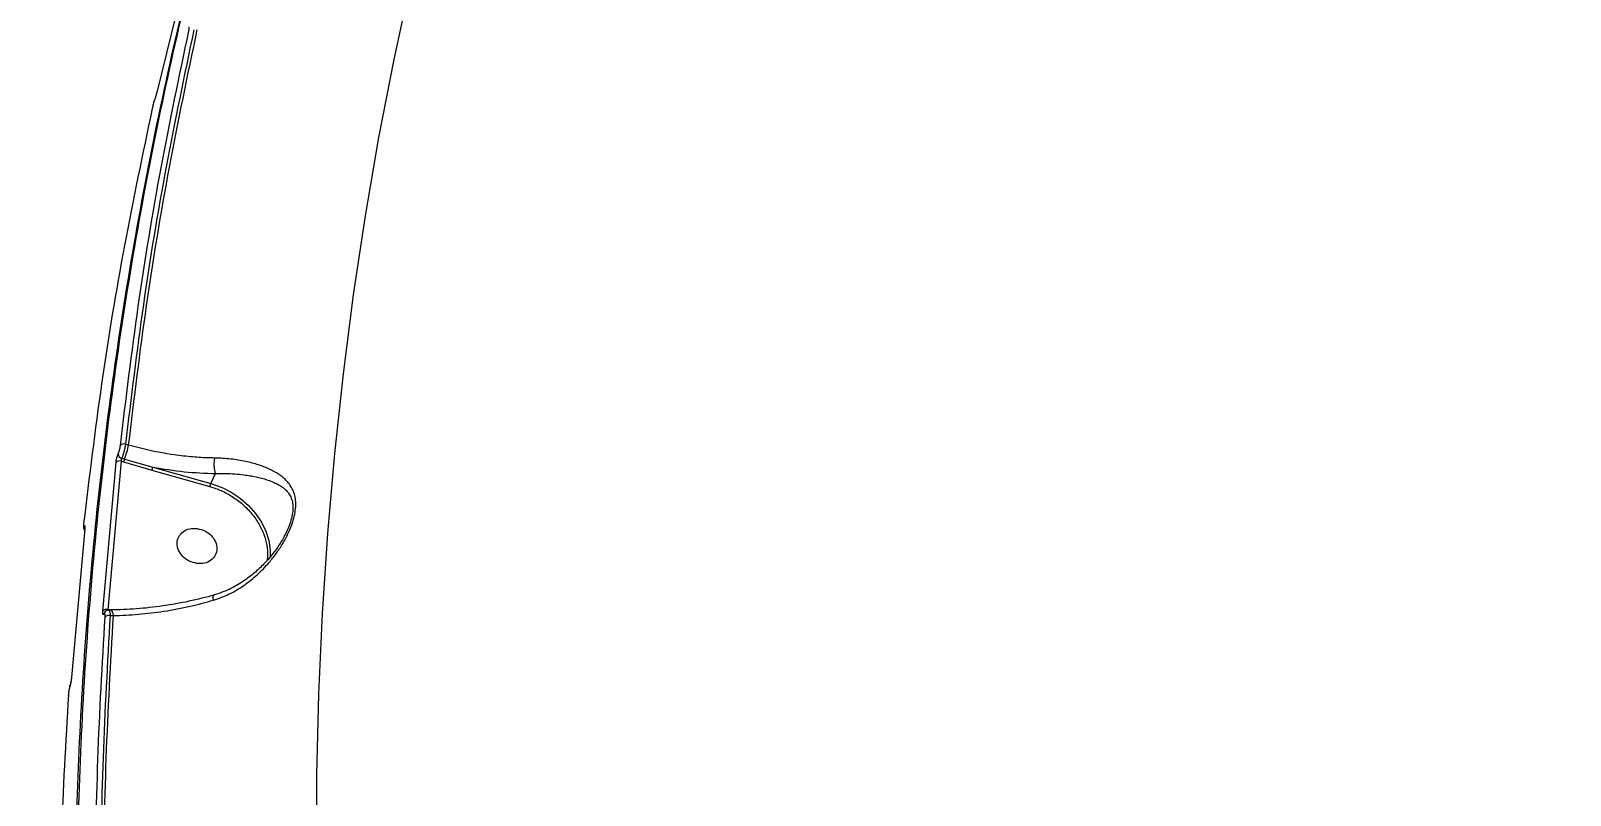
# Model space of a CAD drawing. Header units: millimetres. Extents: x -7083 to 7374, y -8368 to 7509.
# Drawn here: x 1043.2 to 1382.3, y -1583.1 to -1414.7 of the extents above; entities that cross this region are included whole.
import ezdxf

# ---------------------------------------------------------------- set-up
doc = ezdxf.new("R2010")
doc.units = ezdxf.units.MM
for name, color, linetype in [('DIKOM_ОБЪЕКТ', 7, 'Continuous'), ('DIKOM_РАЗМЕР_ЗОНА', 7, 'Continuous'), ('DIKOM_РАЗМЕР_ОБЪЕКТА', 7, 'Continuous')]:
    doc.layers.add(name, color=color, linetype=linetype)
doc.styles.add('style1', font='arial.ttf', dxfattribs={"width": 0.8})
doc.dimstyles.new('1-50', dxfattribs={"dimtxt": 300, "dimasz": 200, "dimexe": 100, "dimexo": 0, "dimgap": 100, "dimtad": 1, "dimtxsty": 'style1', "dimcen": 200, "dimclrd": 7, "dimclre": 7, "dimclrt": 7, "dimadec": 1, "dimazin": 2, "dimtfac": 1, "dimtmove": 0, "dimatfit": 2, "dimfxl": 0, "dimlwd": 25, "dimlwe": 18, "dimarcsym": 0})

# ---------------------------------------------------------------- blocks, each defined once
blk = doc.blocks.new('*D10')
at = {"layer": 'Defpoints', "color": 0, "transparency": 16777216}
for p in [(-5583.43, 647.96), (4593.55, 648.92), (4593.55, -5902.54)]:
    blk.add_point(p, dxfattribs=at)
at = {"layer": 'DIKOM_РАЗМЕР_ОБЪЕКТА', "color": 7, "lineweight": 18, "transparency": 16777216}
for p, q in [((-5583.43, 647.96), (-5583.43, -6002.54)), ((4593.55, 648.92), (4593.55, -6002.54))]:
    blk.add_line(p, q, dxfattribs=at)
at = {"layer": 'DIKOM_РАЗМЕР_ОБЪЕКТА', "color": 7, "lineweight": 25, "transparency": 16777216}
blk.add_line((-5383.43, -5902.54), (4393.55, -5902.54), dxfattribs=at)
at = {"layer": 'DIKOM_РАЗМЕР_ОБЪЕКТА', "color": 7, "transparency": 16777216}
for points in [[(-5383.43, -5869.2), (-5383.43, -5935.87), (-5583.43, -5902.54)], [(4393.55, -5869.2), (4393.55, -5935.87), (4593.55, -5902.54)]]:
    blk.add_solid(points, dxfattribs=at)
at = {"layer": 'DIKOM_РАЗМЕР_ОБЪЕКТА', "color": 7, "transparency": 16777216, "insert": (-226.13, -5649.37), "char_height": 300, "attachment_point": 5, "style": 'style1'}
blk.add_mtext('10150', dxfattribs=at)
blk = doc.blocks.new('*D11')
at = {"layer": 'Defpoints', "color": 0, "transparency": 16777216}
for p in [(-321.71, 5509.06), (-348.71, -4811.52), (5568.58, -4811.52)]:
    blk.add_point(p, dxfattribs=at)
at = {"layer": 'DIKOM_РАЗМЕР_ОБЪЕКТА', "color": 7, "lineweight": 18, "transparency": 16777216}
for p, q in [((-321.71, 5509.06), (5668.58, 5509.06)), ((-348.71, -4811.52), (5668.58, -4811.52))]:
    blk.add_line(p, q, dxfattribs=at)
at = {"layer": 'DIKOM_РАЗМЕР_ОБЪЕКТА', "color": 7, "lineweight": 25, "transparency": 16777216}
blk.add_line((5568.58, 5309.06), (5568.58, -4611.52), dxfattribs=at)
at = {"layer": 'DIKOM_РАЗМЕР_ОБЪЕКТА', "color": 7, "transparency": 16777216}
for points in [[(5535.25, 5309.06), (5601.91, 5309.06), (5568.58, 5509.06)], [(5535.25, -4611.52), (5601.91, -4611.52), (5568.58, -4811.52)]]:
    blk.add_solid(points, dxfattribs=at)
at = {"layer": 'DIKOM_РАЗМЕР_ОБЪЕКТА', "color": 7, "transparency": 16777216, "insert": (5315.31, 775.23), "char_height": 300, "attachment_point": 5, "rotation": 90, "style": 'style1'}
blk.add_mtext('10300', dxfattribs=at)
blk = doc.blocks.new('*D12')
at = {"layer": 'Defpoints', "color": 0, "transparency": 16777216}
for p in [(-621.71, 7509.06), (-373.6, -6811.53), (7273.89, -6811.53)]:
    blk.add_point(p, dxfattribs=at)
at = {"layer": 'DIKOM_РАЗМЕР_ЗОНА', "color": 7, "lineweight": 18, "transparency": 16777216}
for p, q in [((-621.71, 7509.06), (7373.89, 7509.06)), ((-373.6, -6811.53), (7373.89, -6811.53))]:
    blk.add_line(p, q, dxfattribs=at)
at = {"layer": 'DIKOM_РАЗМЕР_ЗОНА', "color": 7, "lineweight": 25, "transparency": 16777216}
blk.add_line((7273.89, 7309.06), (7273.89, -6611.53), dxfattribs=at)
at = {"layer": 'DIKOM_РАЗМЕР_ЗОНА', "color": 7, "transparency": 16777216}
for points in [[(7240.56, 7309.06), (7307.22, 7309.06), (7273.89, 7509.06)], [(7240.56, -6611.53), (7307.22, -6611.53), (7273.89, -6811.53)]]:
    blk.add_solid(points, dxfattribs=at)
at = {"layer": 'DIKOM_РАЗМЕР_ЗОНА', "color": 7, "transparency": 16777216, "insert": (7020.62, 1288.25), "char_height": 300, "attachment_point": 5, "rotation": 90, "style": 'style1'}
blk.add_mtext('14300', dxfattribs=at)
blk = doc.blocks.new('*D13')
at = {"layer": 'Defpoints', "color": 0, "transparency": 16777216}
for p in [(6593.53, 996.24), (-7083.43, 647.96), (6593.53, -8268.31)]:
    blk.add_point(p, dxfattribs=at)
at = {"layer": 'DIKOM_РАЗМЕР_ЗОНА', "color": 7, "lineweight": 18, "transparency": 16777216}
for p, q in [((6593.53, 996.24), (6593.53, -8368.31)), ((-7083.43, 647.96), (-7083.43, -8368.31))]:
    blk.add_line(p, q, dxfattribs=at)
at = {"layer": 'DIKOM_РАЗМЕР_ЗОНА', "color": 7, "lineweight": 25, "transparency": 16777216}
blk.add_line((-6883.43, -8268.31), (6393.53, -8268.31), dxfattribs=at)
at = {"layer": 'DIKOM_РАЗМЕР_ЗОНА', "color": 7, "transparency": 16777216}
for points in [[(-6883.43, -8234.97), (-6883.43, -8301.64), (-7083.43, -8268.31)], [(6393.53, -8234.97), (6393.53, -8301.64), (6593.53, -8268.31)]]:
    blk.add_solid(points, dxfattribs=at)
at = {"layer": 'DIKOM_РАЗМЕР_ЗОНА', "color": 7, "transparency": 16777216, "insert": (322.1, -8015.03), "char_height": 300, "attachment_point": 5, "style": 'style1'}
blk.add_mtext('13650', dxfattribs=at)

msp = doc.modelspace()

# ---------------------------------------------------------------- linework, layer by layer
at = {"layer": 'DIKOM_ОБЪЕКТ', "color": 7, "linetype": 'Continuous', "lineweight": 15}
for p, q in [((1078.897, -1395.821), (1071.023, -1428.001)), ((1063.29, -1508.841), (1063.853, -1509.002)), ((1063.853, -1509.002), (1070.103, -1510.763)), ((1064.137, -1505.751), (1064.77, -1505.932)), ((1059.063, -1542.504), (1061.986, -1509.76)), ((1060.261, -1542.193), (1063.181, -1509.477)), ((1063.181, -1509.477), (1063.669, -1509.616)), ((1063.669, -1509.616), (1069.898, -1511.425)), ((1069.898, -1511.425), (1082.678, -1515.062)), ((1070.103, -1510.763), (1082.883, -1514.4)), ((1082.883, -1514.4), (1083.927, -1512.185)), ((1083.927, -1512.185), (1083.927, -1512.181)), ((1055.091, -1524.382), (1052.168, -1557.126)), ((1055.083, -1524.465), (1055.07, -1524.511)), ((1060.188, -1542.332), (1060.261, -1542.193)), ((1060.392, -1542.192), (1060.261, -1542.193)), ((1062.934, -1542.158), (1060.392, -1542.192)), ((1060.392, -1542.192), (1060.405, -1542.258)), ((1060.805, -1542.249), (1060.394, -1542.252)), ((1060.77, -1543.496), (1061.418, -1543.491))]:
    msp.add_line(p, q, dxfattribs=at)
at = {"layer": 'DIKOM_ОБЪЕКТ', "color": 7, "linetype": 'Continuous', "lineweight": 15, "flags": 128}
for points in [[(1135.284, -1370.089), (1130.891, -1386.951), (1126.851, -1403.925), (1123.167, -1421.004), (1119.839, -1438.183), (1116.868, -1455.457), (1114.255, -1472.82), (1112.001, -1490.267), (1110.107, -1507.791), (1108.574, -1525.389), (1107.401, -1543.053), (1106.589, -1560.778), (1106.139, -1578.559), (1106.051, -1596.39)], [(1070.848, -1428.71), (1070.846, -1428.728), (1070.848, -1428.731)], [(1071.023, -1428.001), (1071.002, -1428.104), (1071.002, -1428.118)], [(1082.883, -1514.4), (1085.166, -1515.218), (1085.802, -1515.505)], [(1085.802, -1515.505), (1087.336, -1516.311), (1089.345, -1517.656), (1091.152, -1519.223), (1092.715, -1520.978), (1094.001, -1522.884), (1094.983, -1524.899), (1095.639, -1526.979), (1095.955, -1529.079), (1095.967, -1530.583)], [(1054.86, -1523.173), (1054.84, -1523.273), (1054.841, -1523.3)], [(1055.091, -1524.382), (1055.07, -1524.483), (1055.07, -1524.511)], [(1061.418, -1543.491), (1061.345, -1543.134), (1061.256, -1542.825), (1061.154, -1542.576), (1061.041, -1542.394), (1060.923, -1542.284), (1060.801, -1542.249), (1060.793, -1542.249)], [(1051.826, -1559.037), (1051.844, -1558.913), (1051.866, -1558.847)], [(1052.168, -1557.126), (1052.148, -1557.226), (1052.149, -1557.261)], [(1051.489, -1560.949), (1051.47, -1561.049), (1051.471, -1561.08)]]:
    msp.add_lwpolyline(points, dxfattribs=at)
at = {"layer": 'DIKOM_ОБЪЕКТ', "color": 7, "linetype": 'Continuous', "lineweight": 15}
for centre, radius, start, end in [((1063.765, -1506.853), 1.163, 71.3152, 134.94571), ((1063.515, -1507.809), 1.057, 184.6371, 257.66718), ((1067.483, -1510.421), 3.898, 158.64577, 168.076), ((1045.701, -1501.905), 19.49, 338.64577, 348.076), ((1062.81, -1510.576), 1.16, 71.35933, 135.31738), ((1073.408, -1512.147), 3.584, 157.28331, 168.37235), ((1055.89, -1523.891), 0.924, 172.86391, 209.94854), ((1059.918, -1543.336), 1.193, 73.28834, 135.77402), ((1060.134, -1543.242), 0.823, 141.23454, 173.93605), ((1060.429, -1544.648), 1.201, 73.53691, 135.48298)]:
    msp.add_arc(centre, radius, start, end, dxfattribs=at)
for points, knots in [([(1099.666, -1330.494), (1096.461, -1340.122), (1090.049, -1359.379), (1081.747, -1388.738), (1074.416, -1418.409), (1068.159, -1448.401), (1062.985, -1478.497), (1058.885, -1508.667), (1055.839, -1538.878), (1053.824, -1569.286), (1052.837, -1600.049), (1052.901, -1631.143), (1054.038, -1662.543), (1056.247, -1694.034), (1059.524, -1725.587), (1063.844, -1756.986), (1069.169, -1788.202), (1075.516, -1819.203), (1082.175, -1847.686), (1087.177, -1865.785), (1089.336, -1873.599)], [0, 0, 0, 0, 0.0567501, 0.1135002, 0.1702503, 0.2270004, 0.2837505, 0.3394873, 0.3952241, 0.4509609, 0.5066977, 0.5634478, 0.6201979, 0.676948, 0.7336981, 0.7904482, 0.846185, 0.9019218, 0.9576586, 1, 1, 1, 1]), ([(1089.814, -1872.59), (1087.604, -1864.59), (1082.502, -1846.116), (1075.738, -1817.068), (1069.323, -1785.501), (1064, -1753.909), (1059.755, -1722.512), (1056.583, -1691.337), (1054.461, -1660.412), (1053.373, -1629.576), (1053.319, -1598.669), (1054.321, -1567.722), (1056.4, -1536.767), (1059.55, -1506.016), (1063.766, -1475.497), (1069.015, -1445.421), (1075.263, -1415.804), (1082.509, -1386.677), (1090.691, -1357.853), (1096.992, -1338.941), (1100.142, -1329.485)], [0, 0, 0, 0, 0.0433547, 0.1001048, 0.1568549, 0.213605, 0.2703551, 0.3260919, 0.3818287, 0.4375655, 0.4933023, 0.5500524, 0.6068025, 0.6635526, 0.7203027, 0.7770528, 0.8327896, 0.8885264, 0.9442632, 1, 1, 1, 1]), ([(1078.037, -1414.684), (1078.065, -1414.545), (1078.121, -1414.265), (1078.134, -1414.004), (1078.091, -1413.895), (1078.014, -1413.986), (1077.975, -1414.032)], [0, 0, 0, 0, 0.2501829, 0.500132, 0.7500443, 1, 1, 1, 1]), ([(1064.137, -1505.751), (1065.384, -1495.504), (1067.878, -1475.014), (1072.908, -1444.572), (1077.115, -1424.513), (1079.218, -1414.481)], [0, 0, 0, 0, 0.3333846, 0.6666154, 1, 1, 1, 1]), ([(1064.77, -1505.932), (1066.02, -1495.663), (1068.518, -1475.13), (1073.561, -1444.626), (1077.78, -1424.528), (1079.89, -1414.476)], [0, 0, 0, 0, 0.3333848, 0.6666152, 1, 1, 1, 1]), ([(1070.485, -1429.914), (1070.441, -1430.045), (1070.353, -1430.306), (1070.203, -1430.824), (1070.062, -1431.357), (1069.99, -1431.67), (1069.953, -1431.827)], [0, 0, 0, 0, 0.2497896, 0.4996737, 0.7496327, 1, 1, 1, 1]), ([(1070.848, -1428.71), (1070.818, -1428.822), (1070.757, -1429.046), (1070.662, -1429.373), (1070.568, -1429.675), (1070.513, -1429.835), (1070.485, -1429.914)], [0, 0, 0, 0, 0.2518889, 0.5004201, 0.7510706, 1, 1, 1, 1]), ([(1071.023, -1428.001), (1070.997, -1428.113), (1070.946, -1428.334), (1070.881, -1428.585), (1070.848, -1428.71)], [0, 0, 0, 0, 0.5023158, 1, 1, 1, 1]), ([(1061.986, -1509.76), (1062.006, -1509.603), (1062.048, -1509.289), (1062.166, -1508.764), (1062.309, -1508.265), (1062.411, -1508.018), (1062.462, -1507.894)], [0, 0, 0, 0, 0.2502978, 0.5000231, 0.7499994, 1, 1, 1, 1]), ([(1062.462, -1507.894), (1062.513, -1507.771), (1062.615, -1507.523), (1062.76, -1507.026), (1062.879, -1506.5), (1062.922, -1506.187), (1062.944, -1506.03)], [0, 0, 0, 0, 0.2500021, 0.4999786, 0.749707, 1, 1, 1, 1]), ([(1063.181, -1509.477), (1063.179, -1509.419), (1063.175, -1509.311), (1063.196, -1509.131), (1063.234, -1508.964), (1063.271, -1508.882), (1063.29, -1508.841)], [0, 0, 0, 0, 0.2674382, 0.5001912, 0.7524083, 1, 1, 1, 1]), ([(1063.29, -1508.841), (1063.373, -1508.636), (1063.539, -1508.224), (1063.784, -1507.413), (1064.001, -1506.545), (1064.09, -1506.025), (1064.137, -1505.751)], [0, 0, 0, 0, 0.2492537, 0.4999638, 0.7361242, 1, 1, 1, 1]), ([(1083.761, -1508.785), (1083.205, -1508.774), (1082.059, -1508.753), (1080.267, -1508.66), (1078.358, -1508.513), (1076.331, -1508.298), (1074.22, -1508.012), (1071.92, -1507.63), (1069.542, -1507.153), (1067.105, -1506.583), (1065.549, -1506.149), (1064.77, -1505.932)], [0, 0, 0, 0, 0.0892434, 0.1840514, 0.284424, 0.3903617, 0.5018644, 0.6147257, 0.750211, 0.8751043, 1, 1, 1, 1]), ([(1083.447, -1540.104), (1084.63, -1539.685), (1086.981, -1538.853), (1090.202, -1536.894), (1093.141, -1534.554), (1095.487, -1532.128), (1097.324, -1529.8), (1098.721, -1527.684), (1099.827, -1525.631), (1100.638, -1523.731), (1101.195, -1521.991), (1101.531, -1520.313), (1101.62, -1518.744), (1101.467, -1517.325), (1101.1, -1516.099), (1100.546, -1515.01), (1099.62, -1513.767), (1098.142, -1512.48), (1095.98, -1511.25), (1093.445, -1510.257), (1090.549, -1509.493), (1087.332, -1508.946), (1084.952, -1508.839), (1083.761, -1508.785)], [0, 0, 0, 0, 0.0628354, 0.1249526, 0.1874442, 0.2498352, 0.2919634, 0.334036, 0.3749143, 0.4073647, 0.4376917, 0.4692316, 0.5004072, 0.5308845, 0.5632055, 0.5935073, 0.6260012, 0.6879102, 0.7501366, 0.8125832, 0.8749503, 0.9374311, 1, 1, 1, 1]), ([(1083.927, -1512.181), (1083.881, -1512.047), (1083.77, -1511.729), (1083.675, -1511.124), (1083.632, -1510.485), (1083.633, -1509.913), (1083.671, -1509.321), (1083.731, -1508.964), (1083.761, -1508.785)], [0, 0, 0, 0, 0.1649978, 0.3936291, 0.5316649, 0.6819861, 0.840023, 1, 1, 1, 1]), ([(1070.103, -1510.763), (1072.418, -1511.163), (1077.069, -1511.965), (1081.634, -1512.111), (1083.927, -1512.185)], [0, 0, 0, 0, 0.4977148, 1, 1, 1, 1]), ([(1083.927, -1512.181), (1084.654, -1512.174), (1086.112, -1512.16), (1088.19, -1512.273), (1089.972, -1512.451), (1091.524, -1512.678), (1092.835, -1512.925), (1094.093, -1513.222), (1095.253, -1513.562), (1096.335, -1513.951), (1097.333, -1514.398), (1098.245, -1514.909), (1099.085, -1515.52), (1099.8, -1516.232), (1100.387, -1517.088), (1100.803, -1518.102), (1101.006, -1519.366), (1100.932, -1520.852), (1100.568, -1522.47), (1100.077, -1523.902), (1099.667, -1524.756), (1099.514, -1525.075)], [0, 0, 0, 0, 0.0670893, 0.1347389, 0.2041936, 0.2524368, 0.3061142, 0.3569757, 0.4080298, 0.4590743, 0.5098135, 0.5603648, 0.6109749, 0.6656113, 0.713406, 0.7646865, 0.8162199, 0.867432, 0.9183884, 0.9695446, 1, 1, 1, 1]), ([(1082.678, -1515.062), (1083.514, -1515.342), (1085.225, -1515.914), (1087.663, -1517.246), (1089.939, -1518.936), (1091.922, -1520.961), (1093.507, -1523.221), (1094.634, -1525.604), (1095.252, -1527.986), (1095.46, -1529.915), (1095.311, -1530.994), (1095.264, -1531.335)], [0, 0, 0, 0, 0.1121308, 0.2295604, 0.3508086, 0.4740604, 0.5973123, 0.7185605, 0.8359901, 0.9481208, 1, 1, 1, 1]), ([(1054.841, -1523.3), (1054.831, -1523.509), (1054.811, -1523.914), (1054.869, -1524.362), (1055.02, -1524.562), (1055.069, -1524.627)], [0, 0, 0, 0, 0.4174918, 0.8097559, 1, 1, 1, 1]), ([(1054.86, -1523.173), (1054.847, -1523.311), (1054.821, -1523.589), (1054.834, -1523.833), (1054.883, -1523.921), (1054.943, -1523.825), (1054.973, -1523.777)], [0, 0, 0, 0, 0.249996, 0.4999556, 0.7499046, 1, 1, 1, 1]), ([(1054.973, -1523.777), (1055.003, -1523.729), (1055.063, -1523.633), (1055.113, -1523.721), (1055.128, -1523.966), (1055.103, -1524.243), (1055.091, -1524.382)], [0, 0, 0, 0, 0.250094, 0.5000423, 0.7500027, 1, 1, 1, 1]), ([(1099.539, -1525.063), (1099.319, -1525.505), (1098.821, -1526.504), (1097.828, -1528.116), (1096.503, -1529.957), (1094.782, -1531.954), (1092.629, -1534.026), (1089.992, -1536.037), (1086.849, -1537.891), (1084.463, -1538.677), (1083.217, -1539.088)], [0, 0, 0, 0, 0.0669304, 0.1513716, 0.2528076, 0.3704521, 0.5050369, 0.6555622, 0.8201461, 1, 1, 1, 1]), ([(1083.675, -1538.961), (1081.814, -1539.448), (1078.078, -1540.426), (1072.289, -1541.424), (1066.472, -1542.092), (1062.688, -1542.197), (1060.792, -1542.25)], [0, 0, 0, 0, 0.249136, 0.5003519, 0.7496288, 1, 1, 1, 1]), ([(1083.447, -1540.104), (1083.429, -1539.952), (1083.393, -1539.653), (1083.393, -1539.32), (1083.433, -1539.113), (1083.48, -1538.999), (1083.53, -1539.017), (1083.543, -1539.022)], [0, 0, 0, 0, 0.2454867, 0.4864126, 0.7146828, 0.9240154, 1, 1, 1, 1]), ([(1059.315, -1543.155), (1059.271, -1543.2), (1059.183, -1543.291), (1059.093, -1543.188), (1059.046, -1542.929), (1059.057, -1542.646), (1059.063, -1542.504)], [0, 0, 0, 0, 0.2500644, 0.4999961, 0.7499465, 1, 1, 1, 1]), ([(1060.394, -1542.252), (1060.308, -1542.259), (1060.137, -1542.273), (1059.883, -1542.379), (1059.649, -1542.539), (1059.526, -1542.688), (1059.465, -1542.762)], [0, 0, 0, 0, 0.2542231, 0.5081073, 0.7580345, 1, 1, 1, 1]), ([(1060.77, -1543.496), (1060.752, -1543.239), (1060.721, -1542.769), (1060.584, -1542.335), (1060.458, -1542.284), (1060.393, -1542.257)], [0, 0, 0, 0, 0.3673325, 0.6687732, 1, 1, 1, 1]), ([(1061.418, -1543.491), (1062.325, -1543.465), (1064.141, -1543.412), (1066.909, -1543.211), (1069.691, -1542.923), (1073.532, -1542.394), (1078.181, -1541.535), (1081.773, -1540.559), (1083.447, -1540.104)], [0, 0, 0, 0, 0.1251865, 0.2503699, 0.3755464, 0.500318, 0.7671195, 1, 1, 1, 1]), ([(1059.343, -1637.862), (1059.064, -1627.318), (1058.508, -1606.236), (1058.984, -1574.761), (1060.174, -1553.919), (1060.77, -1543.496)], [0, 0, 0, 0, 0.333385, 0.666615, 1, 1, 1, 1]), ([(1059.988, -1638.046), (1059.708, -1627.481), (1059.148, -1606.356), (1059.625, -1574.818), (1060.82, -1553.935), (1061.418, -1543.491)], [0, 0, 0, 0, 0.3333853, 0.6666147, 1, 1, 1, 1]), ([(1059.573, -1543.806), (1059.578, -1543.664), (1059.589, -1543.381), (1059.54, -1543.122), (1059.449, -1543.019), (1059.36, -1543.11), (1059.315, -1543.155)], [0, 0, 0, 0, 0.250051, 0.4999995, 0.7499328, 1, 1, 1, 1]), ([(1051.617, -1559.908), (1051.584, -1560.113), (1051.517, -1560.524), (1051.487, -1560.895), (1051.471, -1561.08)], [0, 0, 0, 0, 0.5001274, 1, 1, 1, 1]), ([(1051.826, -1559.037), (1051.789, -1559.165), (1051.714, -1559.421), (1051.612, -1559.933), (1051.531, -1560.47), (1051.503, -1560.789), (1051.489, -1560.949)], [0, 0, 0, 0, 0.2499392, 0.4998914, 0.7494939, 1, 1, 1, 1]), ([(1051.865, -1558.851), (1051.821, -1559.002), (1051.735, -1559.303), (1051.648, -1559.704), (1051.617, -1559.907), (1051.617, -1559.908)], [0, 0, 0, 0, 0.5009217, 0.9994891, 1, 1, 1, 1]), ([(1052.168, -1557.126), (1052.154, -1557.285), (1052.126, -1557.604), (1052.042, -1558.141), (1051.938, -1558.654), (1051.864, -1558.91), (1051.826, -1559.037)], [0, 0, 0, 0, 0.2505145, 0.5001127, 0.7500649, 1, 1, 1, 1]), ([(1052.149, -1557.259), (1052.137, -1557.392), (1052.113, -1557.659), (1052.043, -1558.108), (1051.956, -1558.536), (1051.895, -1558.746), (1051.865, -1558.851)], [0, 0, 0, 0, 0.2518597, 0.5020768, 0.7516995, 1, 1, 1, 1])]:
    msp.add_open_spline(points, degree=3, knots=knots, dxfattribs=at)
for points in [[(1062.944, -1506.03), (1064.192, -1495.776), (1066.688, -1475.267), (1071.722, -1444.8), (1075.932, -1424.723), (1078.037, -1414.684)], [(1069.953, -1431.827), (1067.848, -1441.866), (1063.638, -1461.942), (1058.604, -1492.41), (1056.108, -1512.918), (1054.86, -1523.173)], [(1082.678, -1515.062), (1082.691, -1515.004), (1082.717, -1514.889), (1082.773, -1514.696), (1082.832, -1514.518), (1082.866, -1514.439), (1082.883, -1514.4)], [(1079.778, -1532.002), (1079.207, -1531.866), (1078.064, -1531.592), (1076.623, -1530.503), (1075.67, -1529.098), (1075.351, -1527.541), (1075.715, -1526.078), (1076.707, -1524.942), (1078.175, -1524.254), (1079.321, -1524.297), (1079.894, -1524.318)], [(1079.894, -1524.318), (1080.466, -1524.455), (1081.608, -1524.728), (1083.05, -1525.818), (1084.003, -1527.222), (1084.321, -1528.78), (1083.957, -1530.243), (1082.966, -1531.379), (1081.497, -1532.066), (1080.351, -1532.024), (1079.778, -1532.002)], [(1058.145, -1638.25), (1057.867, -1627.699), (1057.31, -1606.597), (1057.786, -1575.096), (1058.978, -1554.236), (1059.573, -1543.806)], [(1051.489, -1560.949), (1050.894, -1571.379), (1049.703, -1592.239), (1049.226, -1623.74), (1049.783, -1644.842), (1050.061, -1655.393)]]:
    msp.add_open_spline(points, degree=3, dxfattribs=at)

# ---------------------------------------------------------------- dimensions: what is measured, and where the dimension line sits
at = {"layer": 'DIKOM_РАЗМЕР_ЗОНА'}
dim = msp.add_linear_dim(base=(7273.891, -6811.526), p1=(-621.712, 7509.064), p2=(-373.605, -6811.526), angle=90, text='14300', dimstyle='1-50', dxfattribs=at)
dim.commit()
dim.dimension.update_dxf_attribs({"geometry": '*D12', "text_midpoint": (7273.891, 1288.251), "dimtype": 160})
dim = msp.add_linear_dim(base=(6593.528, -8268.308), p1=(-7083.425, 647.956), p2=(6593.528, 996.237), text='13650', dimstyle='1-50', dxfattribs=at)
dim.commit()
dim.dimension.update_dxf_attribs({"geometry": '*D13', "text_midpoint": (322.101, -8268.308), "dimtype": 160})
at = {"layer": 'DIKOM_РАЗМЕР_ОБЪЕКТА'}
dim = msp.add_linear_dim(base=(5568.58, -4811.525), p1=(-321.712, 5509.064), p2=(-348.712, -4811.525), angle=90, text='10300', dimstyle='1-50', dxfattribs=at)
dim.commit()
dim.dimension.update_dxf_attribs({"geometry": '*D11', "text_midpoint": (5568.58, 775.227), "dimtype": 160})
dim = msp.add_linear_dim(base=(4593.55, -5902.538), p1=(-5583.425, 647.956), p2=(4593.55, 648.921), text='10150', dimstyle='1-50', dxfattribs=at)
dim.commit()
dim.dimension.update_dxf_attribs({"geometry": '*D10', "text_midpoint": (-226.127, -5902.538), "dimtype": 160})

doc.saveas('drawing.dxf')
